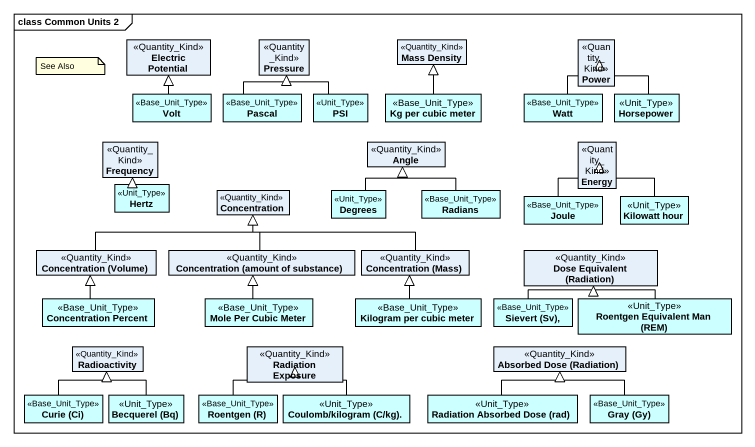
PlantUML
@startuml
mainframe class Common Units 2
hide circle
hide empty members
class "Electric Potential" as Electric_Potential <<Quantity_Kind>>
class Pressure <<Quantity_Kind>>
class "Mass Density" as Mass_Density <<Quantity_Kind>>
class Power <<Quantity_Kind>>
class Volt <<Base_Unit_Type>> #CCFFFF
class Pascal <<Base_Unit_Type>> #CCFFFF
class PSI <<Unit_Type>> #CCFFFF
class "Kg per cubic meter" as Kg_per_cubic_meter <<Base_Unit_Type>> #CCFFFF
class Watt <<Base_Unit_Type>> #CCFFFF
class Horsepower <<Unit_Type>> #CCFFFF
class Frequency <<Quantity_Kind>>
class Angle <<Quantity_Kind>>
class Energy <<Quantity_Kind>>
class Hertz <<Unit_Type>> #CCFFFF
class Concentration <<Quantity_Kind>>
class Degrees <<Unit_Type>> #CCFFFF
class Radians <<Base_Unit_Type>> #CCFFFF
class Joule <<Base_Unit_Type>> #CCFFFF
class "Kilowatt hour" as Kilowatt_hour <<Unit_Type>> #CCFFFF
class "Concentration (Volume)" as Concentration_Volume <<Quantity_Kind>>
class "Concentration (amount of substance)" as Concentration_amount_of <<Quantity_Kind>>
class "Concentration (Mass)" as Concentration_Mass <<Quantity_Kind>>
class "Dose Equivalent (Radiation)" as Dose_Equivalent_Radiation <<Quantity_Kind>>
class "Concentration Percent" as Concentration_Percent <<Base_Unit_Type>> #CCFFFF
class "Mole Per Cubic Meter" as Mole_Per_Cubic_Meter <<Base_Unit_Type>> #CCFFFF
class "Kilogram per cubic meter" as Kilogram_per_cubic_meter <<Base_Unit_Type>> #CCFFFF
class "Sievert (Sv)," as Sievert_Sv <<Base_Unit_Type>> #CCFFFF
class "Roentgen Equivalent Man (REM)" as Roentgen_Equivalent_Man_REM <<Unit_Type>> #CCFFFF
class Radioactivity <<Quantity_Kind>>
class "Radiation Exposure" as Radiation_Exposure <<Quantity_Kind>>
class "Absorbed Dose (Radiation)" as Absorbed_Dose_Radiation <<Quantity_Kind>>
class "Curie (Ci)" as Curie_Ci <<Base_Unit_Type>> #CCFFFF
class "Becquerel (Bq)" as Becquerel_Bq <<Unit_Type>> #CCFFFF
class "Roentgen (R)" as Roentgen_R <<Base_Unit_Type>> #CCFFFF
class "Coulomb/kilogram (C/kg)." as Coulomb_kilogram_C_kg <<Unit_Type>> #CCFFFF
class "Radiation Absorbed Dose (rad)" as Radiation_Absorbed_Dose_rad <<Unit_Type>> #CCFFFF
class "Gray (Gy)" as Gray_Gy <<Base_Unit_Type>> #CCFFFF
Volt -up-|> Electric_Potential
Pascal -up-|> Pressure
PSI -up-|> Pressure
Kg_per_cubic_meter -up-|> Mass_Density
Watt -up-|> Power
Horsepower -up-|> Power
Hertz -up-|> Frequency
Degrees -up-|> Angle
Radians -up-|> Angle
Joule -up-|> Energy
Kilowatt_hour -up-|> Energy
Concentration_Volume -right-|> Concentration
Concentration_amount_of -up-|> Concentration
Concentration_Mass -left-|> Concentration
Concentration_Percent -up-|> Concentration_Volume
Mole_Per_Cubic_Meter -up-|> Concentration_amount_of
Kilogram_per_cubic_meter -up-|> Concentration_Mass
Sievert_Sv -up-|> Dose_Equivalent_Radiation
Roentgen_Equivalent_Man_REM -up-|> Dose_Equivalent_Radiation
Curie_Ci -up-|> Radioactivity
Becquerel_Bq -up-|> Radioactivity
Roentgen_R -up-|> Radiation_Exposure
Coulomb_kilogram_C_kg -up-|> Radiation_Exposure
Radiation_Absorbed_Dose_rad -up-|> Absorbed_Dose_Radiation
Gray_Gy -up-|> Absorbed_Dose_Radiation
note as N1
  See Also
end note
@enduml
